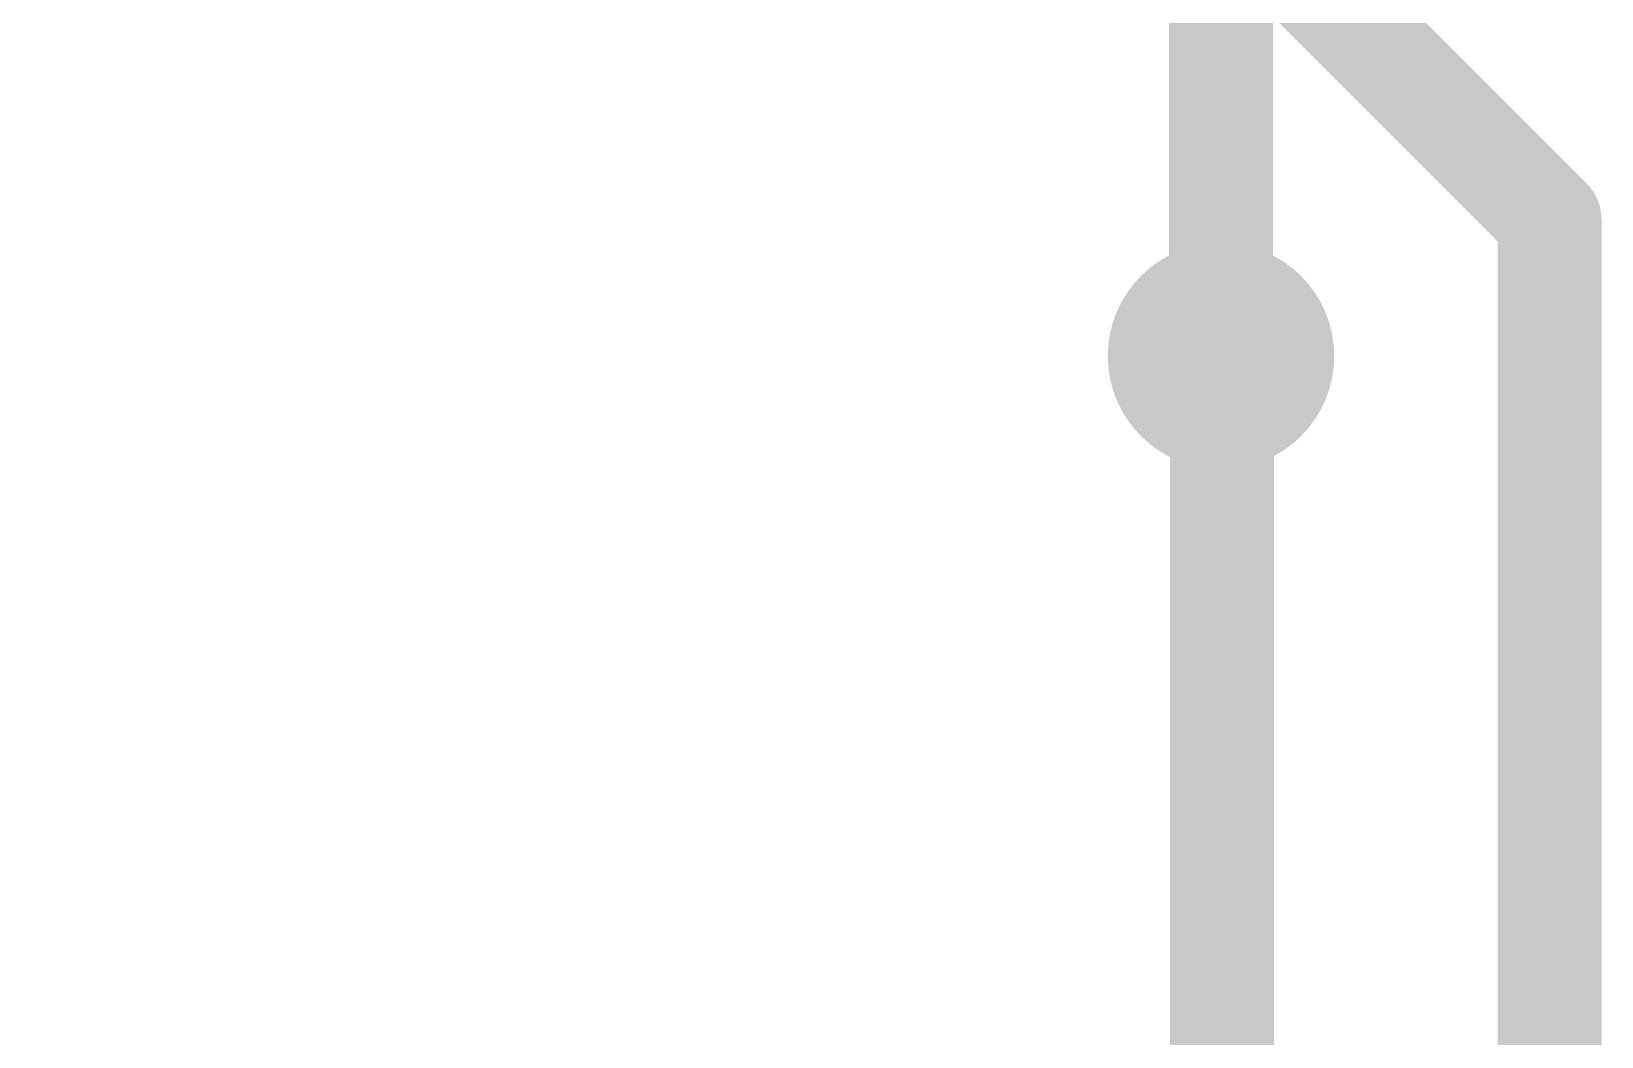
# Model space of a CAD drawing. Header units: millimetres. Extents: x 0 to 13.5, y -0.9 to 3.4.
# Drawn here: x 3.6592 to 3.8102, y 2.4355 to 2.5322 of the extents above; entities that cross this region are included whole.
import ezdxf

# ---------------------------------------------------------------- set-up
doc = ezdxf.new("R2010")
doc.units = ezdxf.units.MM
doc.header["$MEASUREMENT"] = 0
for name, color, linetype in [('BottomLayer', 5, 'Continuous'), ('BottomSolder', 6, 'Continuous'), ('TopLayer', 1, 'Continuous'), ('TopSolder', 216, 'Continuous'), ('ViaHoleLayer', 16, 'Continuous')]:
    doc.layers.add(name, color=color, linetype=linetype)

msp = doc.modelspace()

# ---------------------------------------------------------------- hatches: boundary and pattern name
at = {"layer": 'BottomLayer'}
h = msp.add_hatch(color=5, dxfattribs=at)
edge = h.paths.add_edge_path()
edge.add_arc((3.7736, 2.501), 0.00689, 0, 360)
at = {"layer": 'BottomSolder'}
h = msp.add_hatch(color=6, dxfattribs=at)
edge = h.paths.add_edge_path()
edge.add_arc((3.7736, 2.501), 0.01089, 0, 360)
at = {"layer": 'TopLayer'}
h = msp.add_hatch(color=1, dxfattribs=at)
edge = h.paths.add_edge_path()
edge.add_arc((3.7736, 2.501), 0.00689, 0, 360)
at = {"layer": 'TopSolder'}
h = msp.add_hatch(color=216, dxfattribs=at)
edge = h.paths.add_edge_path()
edge.add_arc((3.7736, 2.501), 0.01089, 0, 360)
at = {"layer": 'ViaHoleLayer'}
h = msp.add_hatch(color=16, dxfattribs=at)
edge = h.paths.add_edge_path()
edge.add_arc((3.7736, 2.501), 0.00394, 0, 360)

# ---------------------------------------------------------------- linework, layer by layer
at = {"layer": 'BottomLayer', "const_width": 0.01}
for points in [[(3.6642, 2.6551), (3.8052, 2.5141)], [(3.8052, 2.23071), (3.8052, 2.5141)], [(3.7736, 2.49935), (3.7736, 2.501)], [(3.7736, 2.49935), (3.7737, 2.49925)], [(3.7737, 2.241), (3.7737, 2.49925)]]:
    msp.add_lwpolyline(points, dxfattribs=at)
at = {"layer": 'BottomLayer', "const_width": 0.005}
for points in [[(3.8027, 2.5141, 1), (3.8077, 2.5141, 1)], [(3.8027, 2.5141, 1), (3.8077, 2.5141, 1)], [(3.7711, 2.501, 1), (3.7761, 2.501, 1)], [(3.7711, 2.49935, 1), (3.7761, 2.49935, 1)], [(3.7711, 2.49935, 1), (3.7761, 2.49935, 1)], [(3.7712, 2.49925, 1), (3.7762, 2.49925, 1)], [(3.7712, 2.49925, 1), (3.7762, 2.49925, 1)]]:
    msp.add_lwpolyline(points, format="xyb", close=True, dxfattribs=at)
at = {"layer": 'TopLayer', "const_width": 0.01}
msp.add_lwpolyline([(3.7736, 2.501), (3.7736, 2.6286)], dxfattribs=at)
at = {"layer": 'TopLayer', "const_width": 0.005}
msp.add_lwpolyline([(3.7711, 2.501, 1), (3.7761, 2.501, 1)], format="xyb", close=True, dxfattribs=at)

doc.saveas('drawing.dxf')
